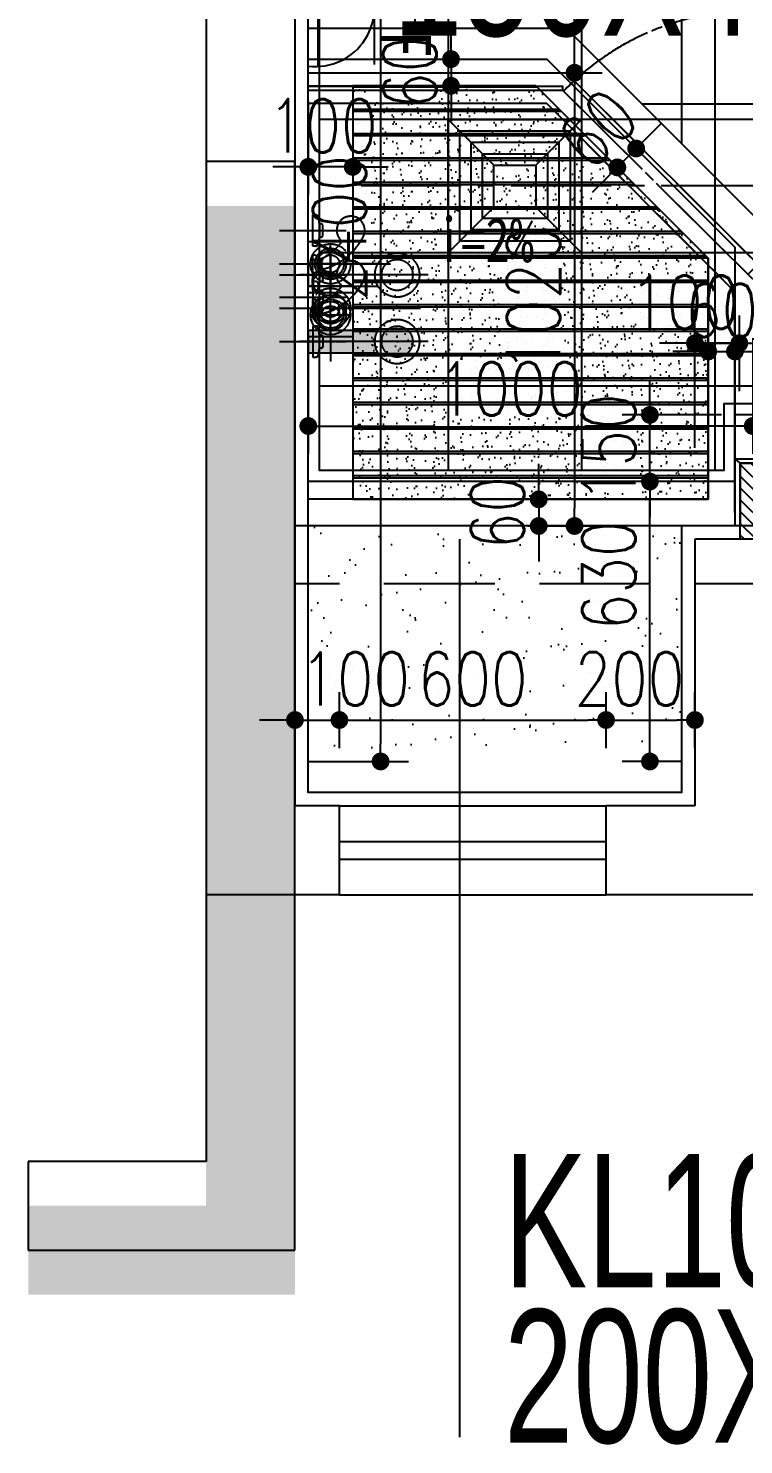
# Model space of a CAD drawing. Header units: inches. Extents: x -2597087 to 134135, y -662679 to 20000.
# Drawn here: x 3470 to 5080, y -17415 to -14227 of the extents above; entities that cross this region are included whole.
import ezdxf
from ezdxf.enums import TextEntityAlignment as Align

# ---------------------------------------------------------------- set-up
doc = ezdxf.new("R2010")
doc.units = ezdxf.units.IN
doc.header["$LTSCALE"] = 100
doc.header["$MEASUREMENT"] = 0
for name, pattern in [('$0$DASH', [0.35, 0.25, -0.1]), ('__DASH', [0.35, 0.25, -0.1]), ('CENTER', [50.8, 31.75, -6.35, 6.35, -6.35]), ('CENTER2', [1.125, 0.75, -0.125, 0.125, -0.125]), ('DASH', [0.35, 0.25, -0.1]), ('DASHDOT2', [12.7, 6.35, -3.175, 0, -3.175]), ('HIDDENX2', [0.75, 0.5, -0.25])]:
    doc.linetypes.add(name, pattern=pattern)
doc.layers.get('0').update_dxf_attribs({"linetype": 'CONTINUOUS'})
doc.layers.get('Defpoints').update_dxf_attribs({"linetype": 'CONTINUOUS'})
for name, color, linetype in [('-04给水图层', 142, 'CENTER'), ('00-梁编号', 2, 'CONTINUOUS'), ('00-梁虚线', 4, 'DASH'), ('_ARWALL-1', 7, 'CONTINUOUS'), ('EQUIP-动力', 3, 'CONTINUOUS'), ('fix', 8, 'CONTINUOUS'), ('floor', 8, 'CONTINUOUS'), ('IFC-NORM', 8, 'CONTINUOUS'), ('PUB_HATCH', 8, 'CONTINUOUS'), ('RC', 1, 'CONTINUOUS'), ('WALL', 7, 'CONTINUOUS'), ('wall-dim', 3, 'CONTINUOUS'), ('WC', 1, 'CONTINUOUS'), ('WINDOW', 4, 'CONTINUOUS'), ('天花开线', 4, 'CONTINUOUS')]:
    doc.layers.add(name, color=color, linetype=linetype)
doc.styles.get("Standard").update_dxf_attribs({"font": 'txt.shx', "width": 0.8, "bigfont": 'GBCBIG.shx'})
doc.styles.add('宋体', font='', dxfattribs={"width": 0.8})
doc.styles.add('繁黑体', font='simhei.ttf')
doc.styles.add('结构海文', font='haiwenrs2015.shx', dxfattribs={"width": 0.7, "bigfont": 'haiwenhz.shx'})
doc.styles.get('宋体').set_extended_font_data('SimSun')
doc.dimstyles.new('50', dxfattribs={"dimscale": 50, "dimtxt": 2.4, "dimasz": 0.8, "dimexe": 1.25, "dimexo": 0.6, "dimgap": 0.65, "dimtad": 1, "dimdec": 0, "dimdsep": 46, "dimtxsty": 'Standard', "dimblk1": 'DOT', "dimblk2": 'DOT', "dimsah": 1, "dimcen": 2.5, "dimclrd": 3, "dimclre": 3, "dimclrt": 3, "dimadec": 0, "dimazin": 0, "dimtfac": 1, "dimtdec": 0, "dimtix": 1, "dimtmove": 2, "dimatfit": 0, "dimldrblk": 'DOT', "dimfxl": 5, "dimfxlon": 1, "dimarcsym": 0})

# ---------------------------------------------------------------- blocks, each defined once
blk = doc.blocks.new('DFG44EWDSDFG')
at = {"layer": 'PUB_HATCH'}
blk.add_hatch(color=6, dxfattribs=at).paths.add_polyline_path([(4069.9, -14627.5), (3869.9, -14627.5), (3869.9, -16877.5), (3469.9, -16877.5), (3469.9, -17077.5), (4069.9, -17077.5)])
at = {"layer": '_ARWALL-1'}
for p, q in [((4069.9, -14527.5), (3869.9, -14527.5)), ((3869.9, -14527.5), (3869.9, -16777.5)), ((4069.9, -16977.5), (4069.9, -14527.5)), ((3869.9, -16777.5), (3469.9, -16777.5)), ((3469.9, -16777.5), (3469.9, -16977.5)), ((3469.9, -16977.5), (4069.9, -16977.5))]:
    blk.add_line(p, q, dxfattribs=at)
at = {"layer": 'WALL'}
for p, q in [((3869.9, -13377.5), (3869.9, -15477.5)), ((4069.9, -13477.5), (4069.9, -15377.5)), ((4069.9, -15377.5), (4069.9, -15577.5)), ((5069.9, -15377.5), (4969.9, -15377.5)), ((4969.9, -15377.5), (4969.9, -15577.5)), ((6069.9, -15377.5), (5069.9, -15377.5)), ((3869.9, -15477.5), (3869.9, -16177.5)), ((4069.9, -15577.5), (4069.9, -15977.5)), ((4969.9, -15577.5), (4969.9, -15977.5)), ((4169.9, -15977.5), (4069.9, -15977.5)), ((4169.9, -16177.5), (4169.9, -15977.5)), ((4969.9, -15977.5), (4769.9, -15977.5)), ((4769.9, -16177.5), (4769.9, -15977.5)), ((4169.9, -16177.5), (3869.9, -16177.5)), ((5169.9, -16177.5), (4769.9, -16177.5))]:
    blk.add_line(p, q, dxfattribs=at)
at = {"layer": 'WINDOW'}
for p, q in [((4939.9, -15347.5), (4069.9, -15347.5)), ((4169.9, -15977.5), (4769.9, -15977.5)), ((4169.9, -16057.5), (4769.9, -16057.5)), ((4169.9, -16097.5), (4769.9, -16097.5)), ((4169.9, -16177.5), (4769.9, -16177.5))]:
    blk.add_line(p, q, dxfattribs=at)
blk = doc.blocks.new('54254')
at = {"color": 1, "lineweight": -3}
for p, q in [((-2119688.1, -443344.6), (-2119688.1, -442744.6)), ((-2119673.1, -442744.6), (-2119688.1, -442744.6)), ((-2119673.1, -443344.6), (-2119673.1, -442744.6)), ((-2119673.1, -443344.6), (-2119673.1, -442842.3)), ((-2119673.1, -443324.6), (-2119673.1, -443344.6))]:
    blk.add_line(p, q, dxfattribs=at)
at = {"color": 1, "linetype": 'DASH', "lineweight": -3}
blk.add_line((-2119673.1, -443344.6), (-2120273.1, -443344.6), dxfattribs=at)
at = {"color": 1, "lineweight": -3}
for points in [[(-2119673.1, -442793.5), (-2119633.1, -442793.5), (-2119633.1, -443133.5), (-2119673.1, -443133.5)], [(-2119673.1, -442813.5), (-2119653.1, -442813.5), (-2119653.1, -443113.5), (-2119673.1, -443113.5)], [(-2119673.1, -443133.5), (-2119698.1, -443133.5), (-2119698.1, -443113.5), (-2119673.1, -443113.5)]]:
    blk.add_lwpolyline(points, dxfattribs=at)
at = {"color": 1, "linetype": 'DASH', "lineweight": -3}
blk.add_arc((-2119682.2, -443335.5), 591, 90.573, 180.8774, dxfattribs=at)
blk = doc.blocks.new('144')
at = {"layer": 'WALL', "lineweight": -3}
h = blk.add_hatch(dxfattribs=at)
h.set_pattern_fill('ANSI31', color=1, scale=150, style=0)
h.set_pattern_definition([(135, (1493599.496, -769812.702), (13.25825215, 13.25825215), [])])
h.paths.add_polyline_path([(1414452.4, -309067.8), (1414452.4, -309011.8), (1414281.5, -309011.8), (1414281.5, -309067.8)])
at = {"layer": 'fix', "color": 1, "linetype": 'ByBlock'}
for p, q in [((1414452.4, -309011.8), (1414461.4, -308999.8)), ((1414461.4, -309079.8), (1414452.4, -309067.8))]:
    blk.add_line(p, q, dxfattribs=at)
blk.add_lwpolyline([(1414311.5, -308999.8), (1414461.4, -308999.8), (1414461.4, -309079.8), (1414311.5, -309079.8)], dxfattribs=at)
at = {"layer": 'WALL', "color": 2, "linetype": 'ByBlock', "lineweight": -3}
blk.add_lwpolyline([(1414281.5, -309067.8), (1414452.4, -309067.8), (1414452.4, -309011.8), (1414281.5, -309011.8)], dxfattribs=at)
at = {"layer": 'WALL', "color": 1, "linetype": 'ByBlock'}
blk.add_lwpolyline([(1414311.5, -309011.8), (1414452.4, -309011.8), (1414452.4, -309067.8), (1414311.5, -309067.8)], dxfattribs=at)
blk = doc.blocks.new('_Dot')
at = {"color": 0, "linetype": 'ByBlock', "lineweight": -2}
blk.add_line((-0.5, 0), (-1, 0), dxfattribs=at)
at = {"color": 0, "linetype": 'ByBlock', "const_width": 0.5}
blk.add_lwpolyline([(-0.25, 0, 1), (0.25, 0, 1)], format="xyb", close=True, dxfattribs=at)
blk = doc.blocks.new('*D411')
at = {"layer": 'Defpoints', "color": 0, "transparency": 16777216}
for p in [(4564.2, -13507.5), (4699, -13507.5), (4564.2, -14327.5)]:
    blk.add_point(p, dxfattribs=at)
at = {"layer": 'WC', "color": 3, "lineweight": -2, "transparency": 16777216}
for p, q in [((4594.2, -13507.5), (4761.5, -13507.5)), ((4699, -14287.5), (4699, -13547.5)), ((4594.2, -14327.5), (4761.5, -14327.5))]:
    blk.add_line(p, q, dxfattribs=at)
at = {"layer": 'WC', "color": 3, "lineweight": -2, "transparency": 16777216, "xscale": 40, "yscale": 40, "zscale": 40}
for p, rotation in [((4699, -13507.5), 90), ((4699, -14327.5), 270)]:
    blk.add_blockref('_Dot', p, dxfattribs=dict(at, rotation=rotation))
at = {"layer": 'WC', "color": 3, "transparency": 16777216, "insert": (4606.5, -13917.5), "char_height": 120, "attachment_point": 5, "rotation": 90}
blk.add_mtext('820', dxfattribs=at)
blk = doc.blocks.new('*D412')
at = {"layer": 'Defpoints', "color": 0, "transparency": 16777216}
for p in [(4564.2, -14327.5), (4564.2, -15347.5), (4699, -15347.5)]:
    blk.add_point(p, dxfattribs=at)
at = {"layer": 'WC', "color": 3, "lineweight": -2, "transparency": 16777216}
for p, q in [((4594.2, -14327.5), (4761.5, -14327.5)), ((4699, -14367.5), (4699, -15307.5)), ((4594.2, -15347.5), (4761.5, -15347.5))]:
    blk.add_line(p, q, dxfattribs=at)
at = {"layer": 'WC', "color": 3, "lineweight": -2, "transparency": 16777216, "xscale": 40, "yscale": 40, "zscale": 40}
for p, rotation in [((4699, -14327.5), 90), ((4699, -15347.5), 270)]:
    blk.add_blockref('_Dot', p, dxfattribs=dict(at, rotation=rotation))
at = {"layer": 'WC', "color": 3, "transparency": 16777216, "insert": (4606.5, -14837.5), "char_height": 120, "attachment_point": 5, "rotation": 90}
blk.add_mtext('1020', dxfattribs=at)
blk = doc.blocks.new('*D413')
at = {"layer": 'Defpoints', "color": 0, "transparency": 16777216}
for p in [(4099.9, -14894.6), (5099.9, -14894.6), (4099.9, -15122.5)]:
    blk.add_point(p, dxfattribs=at)
at = {"layer": 'WC', "color": 3, "lineweight": -2, "transparency": 16777216}
for p, q in [((4099.9, -14924.6), (4099.9, -15185)), ((5099.9, -14924.6), (5099.9, -15185)), ((4139.9, -15122.5), (4385.2, -15122.5)), ((5059.9, -15122.5), (4722.2, -15122.5))]:
    blk.add_line(p, q, dxfattribs=at)
at = {"layer": 'WC', "color": 3, "lineweight": -2, "transparency": 16777216, "xscale": 40, "yscale": 40, "zscale": 40, "rotation": 180}
blk.add_blockref('_Dot', (4099.9, -15122.5), dxfattribs=at)
at = {"layer": 'WC', "color": 3, "lineweight": -2, "transparency": 16777216, "xscale": 40, "yscale": 40, "zscale": 40}
blk.add_blockref('_Dot', (5099.9, -15122.5), dxfattribs=at)
at = {"layer": 'WC', "color": 3, "transparency": 16777216, "insert": (4553.7, -15039.1), "char_height": 120, "attachment_point": 5}
blk.add_mtext('1000', dxfattribs=at)
blk = doc.blocks.new('DFGDFGHGH')
at = {"color": 251, "linetype": 'DASHDOT2', "ltscale": 0.1}
for p, q in [((-75, 75), (-75, -75)), ((0, 75), (0, -250)), ((75, 75), (75, -75))]:
    blk.add_line(p, q, dxfattribs=at)
at = {"color": 0, "linetype": 'HIDDENX2'}
blk.add_line((20, 0), (-20, 0), dxfattribs=at)
for points in [[(-62.5, -15, 0.079432), (-43.4, -12), (-43.4, -12, 0.324118), (-40, -7.2), (-40, 0), (-110, 0), (-110, -7.2, 0.324118), (-106.6, -12), (-106.6, -12, 0.079432), (-87.5, -15)], [(-10.9, -16.8, -0.147614), (-50.8, -65.6), (-50.8, -65.6, 2.100491), (-61.1, -113.6), (-61.1, -113.6, 0.229579), (14.1, -14.2)], [(62.5, -15, -0.079432), (43.4, -12), (43.4, -12, -0.324118), (40, -7.2), (40, 0), (110, 0), (110, -7.2, -0.324118), (106.6, -12), (106.6, -12, -0.079432), (87.5, -15)]]:
    blk.add_lwpolyline(points, format="xyb", dxfattribs=at)
for points in [[(-90, -18), (-90, -15), (-60, -15), (-60, -18, -0.414214), (-65, -23), (-85, -23, -0.414214)], [(90, -18), (90, -15), (60, -15), (60, -18, 0.414214), (65, -23), (85, -23, 0.414214)]]:
    blk.add_lwpolyline(points, format="xyb", close=True, dxfattribs=at)
blk.add_arc((0, 0), 20, 180, 0, dxfattribs=at)
blk = doc.blocks.new('DL')
at = {"color": 8}
for p, q in [((0, 45), (0, -45)), ((45, 0), (-45, 0))]:
    blk.add_line(p, q, dxfattribs=at)
at = {"color": 1}
blk.add_lwpolyline([(-50, 50), (50, 50), (50, -50), (-50, -50)], close=True, dxfattribs=at)
at = {"color": 8}
for radius in [45, 35, 30, 20]:
    blk.add_circle((0, 0), radius, dxfattribs=at)
blk = doc.blocks.new('A$C70034CA9')
at = {"color": 1}
for p, q in [((-47.2, 47.2), (-150, 150)), ((47.2, 47.2), (150, 150)), ((-47.2, -47.2), (-150, -150)), ((47.2, -47.2), (150, -150))]:
    blk.add_line(p, q, dxfattribs=at)
for points in [[(-150, -150), (150, -150), (150, 150), (-150, 150)], [(-124.3, -124.3), (124.3, -124.3), (124.3, 124.3), (-124.3, 124.3)], [(-98.6, -98.6), (98.6, -98.6), (98.6, 98.6), (-98.6, 98.6)], [(-72.9, -72.9), (72.9, -72.9), (72.9, 72.9), (-72.9, 72.9)], [(-47.2, -47.2), (47.2, -47.2), (47.2, 47.2), (-47.2, 47.2)]]:
    blk.add_lwpolyline(points, close=True, dxfattribs=at)
blk = doc.blocks.new('A$C698E6D63')
at = {"rotation": 90}
blk.add_blockref('A$C70034CA9', (240, 190), dxfattribs=at)
blk = doc.blocks.new('DREGFDS34DFDFDFFDDFDF')
at = {"layer": 'EQUIP-动力', "color": 8, "linetype": '__DASH', "ltscale": 10}
for p, q in [((32119.2, -14327.5), (32699.6, -14327.5)), ((32699.6, -14327.5), (33159.2, -14787.1)), ((32119.2, -14357.4), (32691.5, -14357.5)), ((32691.5, -14367.5), (32119.2, -14367.4)), ((33119.2, -14791.8), (32693.6, -14368.9)), ((32655.8, -14396.8), (32119.2, -14396.8, 0)), ((32655.8, -14396.8), (33079.2, -14820.2)), ((32054.2, -14682.5), (32204.2, -14682.5)), ((32169.2, -14802.5), (32169.2, -14712.5)), ((32054.2, -14757.5), (32379.2, -14757.5)), ((32124.2, -14757.5), (32214.2, -14757.5)), ((32129.2, -14777.5), (32129.2, -14737.5)), ((33079.2, -15317.4), (33079.2, -14820.2)), ((32054.2, -14832.5), (32204.2, -14832.5))]:
    blk.add_line(p, q, dxfattribs=at)
for points in [[(32144.2, -14695, -0.079432), (32141.1, -14714), (32141.1, -14714, -0.324118), (32136.4, -14717.5), (32129.2, -14717.5), (32129.2, -14647.5), (32136.4, -14647.5, -0.324118), (32141.1, -14650.9), (32141.1, -14650.9, -0.079432), (32144.2, -14670)], [(32146, -14746.6, 0.147614), (32194.8, -14706.6), (32194.8, -14706.6, -2.100491), (32242.8, -14696.4), (32242.8, -14696.4, -0.229579), (32143.4, -14771.5)], [(32144.2, -14820, 0.079432), (32141.1, -14800.9), (32141.1, -14800.9, 0.324118), (32136.4, -14797.5), (32129.2, -14797.5), (32129.2, -14867.5), (32136.4, -14867.5, 0.324118), (32141.1, -14864), (32141.1, -14864, 0.079432), (32144.2, -14845)]]:
    blk.add_lwpolyline(points, format="xyb", dxfattribs=at)
for points in [[(32147.2, -14667.5), (32144.2, -14667.5), (32144.2, -14697.5), (32147.2, -14697.5, 0.414214), (32152.2, -14692.5), (32152.2, -14672.5, 0.414214)], [(32147.2, -14847.5), (32144.2, -14847.5), (32144.2, -14817.5), (32147.2, -14817.5, -0.414214), (32152.2, -14822.5), (32152.2, -14842.5, -0.414214)]]:
    blk.add_lwpolyline(points, format="xyb", close=True, dxfattribs=at)
blk.add_lwpolyline([(32219.2, -14807.5), (32119.2, -14807.5), (32119.2, -14707.5), (32219.2, -14707.5)], close=True, dxfattribs=at)
for radius in [45, 35, 30, 20]:
    blk.add_circle((32169.2, -14757.5), radius, dxfattribs=at)
for centre, radius, start, end in [((33119.1, -14779), 591, 45.7526, 136.057), ((32129.2, -14757.5), 20, 270, 90)]:
    blk.add_arc(centre, radius, start, end, dxfattribs=at)
blk = doc.blocks.new('A$C13D5077C')
at = {"layer": 'EQUIP-动力', "color": 7}
for points in [[(0, 262.5), (0, 135.5)], [(-127, 135.5), (127, 135.5)], [(-132.1, 8.5), (131.5, 8.5)]]:
    blk.add_lwpolyline(points, dxfattribs=at)
blk.add_lwpolyline([(130.5, -13.1, 1.142122), (-130.9, -14.4)], format="xyb", dxfattribs=at)
blk = doc.blocks.new('A$C415A6ACF')
at = {"layer": 'EQUIP-动力', "color": 2}
blk.add_blockref('A$C13D5077C', (84.4, 14.5), dxfattribs=at)
at = {"layer": 'EQUIP-动力', "style": '宋体', "width": 0.8}
blk.add_text('F', height=115.1, rotation=0.0003, dxfattribs=at).set_placement((165.7, 220.2), align=Align.MIDDLE_CENTER)
blk = doc.blocks.new('h54h5h56j56')
at = {"layer": '-04给水图层', "color": 8, "linetype": '$0$DASH', "ltscale": 5}
for p, q in [((27505.1, 10346.3), (28085.5, 10346.3)), ((28085.5, 10346.3), (28545.1, 9886.7)), ((27505.1, 10316.3), (28077.4, 10316.3)), ((28077.4, 10306.3), (27505.1, 10306.3)), ((28077.4, 10316.3), (28077.4, 10306.3)), ((28505.1, 9881.9), (28079.5, 10304.9)), ((28041.8, 10276.9), (27505.1, 10276.9, 0)), ((28041.8, 10276.9), (28465.1, 9853.5)), ((27515.1, 9856.3), (27515.1, 9926.3)), ((27515.1, 9926.3), (27522.3, 9926.3)), ((27527.1, 9922.8), (27527.1, 9922.8)), ((27440.1, 9891.3), (27590.1, 9891.3)), ((27533.1, 9906.3), (27530.1, 9906.3)), ((27530.1, 9906.3), (27530.1, 9876.3)), ((27538.1, 9881.3), (27538.1, 9901.3)), ((27505.1, 9766.3), (27505.1, 9866.3)), ((27505.1, 9866.3), (27605.1, 9866.3)), ((27522.3, 9856.3), (27515.1, 9856.3)), ((27527.1, 9859.7), (27527.1, 9859.7)), ((27530.1, 9876.3), (27533.1, 9876.3)), ((27555.1, 9771.3), (27555.1, 9861.3)), ((27580.7, 9867.1), (27580.7, 9867.1)), ((27605.1, 9866.3), (27605.1, 9766.3)), ((27628.7, 9877.3), (27628.7, 9877.3)), ((28465.1, 9356.3), (28465.1, 9853.5)), ((27515.1, 9796.3), (27515.1, 9836.3)), ((27440.1, 9816.3), (27765.1, 9816.3)), ((27510.1, 9816.3), (27600.1, 9816.3)), ((27605.1, 9766.3), (27505.1, 9766.3)), ((27522.3, 9776.3), (27515.1, 9776.3)), ((27515.1, 9776.3), (27515.1, 9706.3)), ((27527.1, 9772.8), (27527.1, 9772.8)), ((27530.1, 9726.3), (27530.1, 9756.3)), ((27530.1, 9756.3), (27533.1, 9756.3)), ((27440.1, 9741.3), (27590.1, 9741.3)), ((27533.1, 9726.3), (27530.1, 9726.3)), ((27538.1, 9751.3), (27538.1, 9731.3)), ((27515.1, 9706.3), (27522.3, 9706.3)), ((27527.1, 9709.7), (27527.1, 9709.7))]:
    blk.add_line(p, q, dxfattribs=at)
for radius in [45, 35, 30, 20]:
    blk.add_circle((27555.1, 9816.3), radius, dxfattribs=at)
for centre, radius, start, end in [((28505.1, 9894.8), 591, 45.7526, 136.057), ((27522.3, 9921.3), 5, 18.1663, 90), ((27469, 9903.8), 61.1, 0, 18.1663), ((27600.6, 9891.7), 31.6, 332.9535, 231.1209), ((27533.1, 9901.3), 5, 0, 90), ((27522.3, 9861.3), 5, 270, 341.8337), ((27469, 9878.8), 61.1, 341.8337, 0), ((27501.5, 9942.3), 142.8, 281.2341, 332.9535), ((27490.1, 9928), 109.2, 292.515, 326.1031), ((27533.1, 9881.3), 5, 270, 0), ((27515.1, 9816.3), 20, 270, 90), ((27522.3, 9771.3), 5, 18.1663, 90), ((27469, 9753.8), 61.1, 0, 18.1663), ((27533.1, 9751.3), 5, 0, 90), ((27469, 9728.8), 61.1, 341.8337, 0), ((27533.1, 9731.3), 5, 270, 0), ((27522.3, 9711.3), 5, 270, 341.8337)]:
    blk.add_arc(centre, radius, start, end, dxfattribs=at)
blk = doc.blocks.new('冷热水')
h = blk.add_hatch(color=8)
h.dxf.hatch_style = 1
h.paths.add_polyline_path([(150, -40, -0.414214), (185, -75), (115, -75, -0.414214)])
h.paths.add_polyline_path([(185, -75, -0.414214), (150, -110, -0.414214), (115, -75)])
h.paths.add_polyline_path([(0, -50), (0, -75), (-50, -75), (-50, -50)])
h.paths.add_polyline_path([(0, -75), (0, -100), (-50, -100), (-50, -75)])
h.paths.add_polyline_path([(100, -75, 0.131652), (106.7, -100), (0, -100), (0, -75)])
h.paths.add_polyline_path([(106.7, -50, 0.131652), (100, -75), (0, -75), (0, -50)])
at = {"color": 1}
for p, q in [((0, 120), (0, 30)), ((220, 75), (-70, 75)), ((0, -30), (0, -120)), ((220, -75), (-70, -75))]:
    blk.add_line(p, q, dxfattribs=at)
at = {"color": 3}
for points in [[(106.7, 100), (-50, 100), (-50, 50), (106.7, 50)], [(106.7, -50), (-50, -50), (-50, -100), (106.7, -100)]]:
    blk.add_lwpolyline(points, dxfattribs=at)
for centre, radius in [((150, 75), 50), ((150, 75), 35), ((150, -75), 50), ((150, -75), 35)]:
    blk.add_circle(centre, radius, dxfattribs=at)
blk = doc.blocks.new('*D543')
at = {"layer": 'Defpoints', "color": 0, "transparency": 16777216}
for p in [(4099.9, -14360.8), (4199.9, -14360.8, 0), (4099.9, -14539.3)]:
    blk.add_point(p, dxfattribs=at)
at = {"layer": 'floor', "color": 3, "lineweight": -2, "transparency": 16777216}
for p, q in [((4099.9, -14390.8), (4099.9, -14601.8)), ((4199.9, -14390.8), (4199.9, -14601.8)), ((4059.9, -14539.3), (4019.9, -14539.3)), ((4199.9, -14539.3), (4099.9, -14539.3)), ((4239.9, -14539.3), (4279.9, -14539.3))]:
    blk.add_line(p, q, dxfattribs=at)
at = {"layer": 'floor', "color": 3, "lineweight": -2, "transparency": 16777216, "xscale": 40, "yscale": 40, "zscale": 40}
blk.add_blockref('_Dot', (4099.9, -14539.3), dxfattribs=at)
at = {"layer": 'floor', "color": 3, "lineweight": -2, "transparency": 16777216, "xscale": 40, "yscale": 40, "zscale": 40, "rotation": 180}
blk.add_blockref('_Dot', (4199.9, -14539.3), dxfattribs=at)
at = {"layer": 'floor', "color": 3, "transparency": 16777216, "insert": (4132.3, -14446.8), "char_height": 120, "attachment_point": 5}
blk.add_mtext('100', dxfattribs=at)
blk = doc.blocks.new('*D622')
at = {"layer": 'Defpoints', "color": 0, "transparency": 16777216}
for p in [(4069.9, -13477.5), (4069.9, -15877.5), (4262.6, -15877.5)]:
    blk.add_point(p, dxfattribs=at)
at = {"layer": 'wall-dim', "color": 3, "lineweight": -2, "transparency": 16777216}
for p, q in [((4099.9, -13477.5), (4325.1, -13477.5)), ((4262.6, -13517.5), (4262.6, -15837.5)), ((4099.9, -15877.5), (4325.1, -15877.5))]:
    blk.add_line(p, q, dxfattribs=at)
at = {"layer": 'wall-dim', "color": 3, "lineweight": -2, "transparency": 16777216, "xscale": 40, "yscale": 40, "zscale": 40}
for p, rotation in [((4262.6, -13477.5), 90), ((4262.6, -15877.5), 270)]:
    blk.add_blockref('_Dot', p, dxfattribs=dict(at, rotation=rotation))
at = {"layer": 'wall-dim', "color": 3, "transparency": 16777216, "insert": (4170.1, -14677.5), "char_height": 120, "attachment_point": 5, "rotation": 90}
blk.add_mtext('2400', dxfattribs=at)
blk = doc.blocks.new('*D623')
at = {"layer": 'Defpoints', "color": 0, "transparency": 16777216}
for p in [(4169.9, -15784.2), (4069.9, -15877.5), (4169.9, -15877.5)]:
    blk.add_point(p, dxfattribs=at)
at = {"layer": 'wall-dim', "color": 3, "lineweight": -2, "transparency": 16777216}
for p, q in [((4069.9, -15847.5), (4069.9, -15721.7)), ((4169.9, -15847.5), (4169.9, -15721.7)), ((4029.9, -15784.2), (3989.9, -15784.2)), ((4069.9, -15784.2), (4169.9, -15784.2)), ((4209.9, -15784.2), (4249.9, -15784.2))]:
    blk.add_line(p, q, dxfattribs=at)
at = {"layer": 'wall-dim', "color": 3, "lineweight": -2, "transparency": 16777216, "xscale": 40, "yscale": 40, "zscale": 40}
blk.add_blockref('_Dot', (4069.9, -15784.2), dxfattribs=at)
at = {"layer": 'wall-dim', "color": 3, "lineweight": -2, "transparency": 16777216, "xscale": 40, "yscale": 40, "zscale": 40, "rotation": 180}
blk.add_blockref('_Dot', (4169.9, -15784.2), dxfattribs=at)
at = {"layer": 'wall-dim', "color": 3, "transparency": 16777216, "insert": (4205.4, -15691.7), "char_height": 120, "attachment_point": 5}
blk.add_mtext('100', dxfattribs=at)
blk = doc.blocks.new('*D624')
at = {"layer": 'Defpoints', "color": 0, "transparency": 16777216}
for p in [(4769.9, -15784.2), (4169.9, -15877.5), (4769.9, -15877.5)]:
    blk.add_point(p, dxfattribs=at)
at = {"layer": 'wall-dim', "color": 3, "lineweight": -2, "transparency": 16777216}
for p, q in [((4169.9, -15847.5), (4169.9, -15721.7)), ((4769.9, -15847.5), (4769.9, -15721.7)), ((4209.9, -15784.2), (4729.9, -15784.2))]:
    blk.add_line(p, q, dxfattribs=at)
at = {"layer": 'wall-dim', "color": 3, "lineweight": -2, "transparency": 16777216, "xscale": 40, "yscale": 40, "zscale": 40, "rotation": 180}
blk.add_blockref('_Dot', (4169.9, -15784.2), dxfattribs=at)
at = {"layer": 'wall-dim', "color": 3, "lineweight": -2, "transparency": 16777216, "xscale": 40, "yscale": 40, "zscale": 40}
blk.add_blockref('_Dot', (4769.9, -15784.2), dxfattribs=at)
at = {"layer": 'wall-dim', "color": 3, "transparency": 16777216, "insert": (4469.9, -15691.7), "char_height": 120, "attachment_point": 5}
blk.add_mtext('600', dxfattribs=at)
blk = doc.blocks.new('*D625')
at = {"layer": 'Defpoints', "color": 0, "transparency": 16777216}
for p in [(4969.9, -15784.2), (4769.9, -15877.5), (4969.9, -15877.5)]:
    blk.add_point(p, dxfattribs=at)
at = {"layer": 'wall-dim', "color": 3, "lineweight": -2, "transparency": 16777216}
for p, q in [((4769.9, -15847.5), (4769.9, -15721.7)), ((4969.9, -15847.5), (4969.9, -15721.7)), ((4809.9, -15784.2), (4929.9, -15784.2))]:
    blk.add_line(p, q, dxfattribs=at)
at = {"layer": 'wall-dim', "color": 3, "lineweight": -2, "transparency": 16777216, "xscale": 40, "yscale": 40, "zscale": 40, "rotation": 180}
blk.add_blockref('_Dot', (4769.9, -15784.2), dxfattribs=at)
at = {"layer": 'wall-dim', "color": 3, "lineweight": -2, "transparency": 16777216, "xscale": 40, "yscale": 40, "zscale": 40}
blk.add_blockref('_Dot', (4969.9, -15784.2), dxfattribs=at)
at = {"layer": 'wall-dim', "color": 3, "transparency": 16777216, "insert": (4822.7, -15691.7), "char_height": 120, "attachment_point": 5}
blk.add_mtext('200', dxfattribs=at)
blk = doc.blocks.new('*D626')
at = {"layer": 'Defpoints', "color": 0, "transparency": 16777216}
for p in [(4868.6, -15247.5), (4969.9, -15247.5), (4969.9, -15877.5)]:
    blk.add_point(p, dxfattribs=at)
at = {"layer": 'wall-dim', "color": 3, "lineweight": -2, "transparency": 16777216}
for p, q in [((4939.9, -15247.5), (4806.1, -15247.5)), ((4868.6, -15837.5), (4868.6, -15287.5)), ((4939.9, -15877.5), (4806.1, -15877.5))]:
    blk.add_line(p, q, dxfattribs=at)
at = {"layer": 'wall-dim', "color": 3, "lineweight": -2, "transparency": 16777216, "xscale": 40, "yscale": 40, "zscale": 40}
for p, rotation in [((4868.6, -15247.5), 90), ((4868.6, -15877.5), 270)]:
    blk.add_blockref('_Dot', p, dxfattribs=dict(at, rotation=rotation))
at = {"layer": 'wall-dim', "color": 3, "transparency": 16777216, "insert": (4776.1, -15458.7), "char_height": 120, "attachment_point": 5, "rotation": 90}
blk.add_mtext('630', dxfattribs=at)
blk = doc.blocks.new('*D627')
at = {"layer": 'Defpoints', "color": 0, "transparency": 16777216}
for p in [(5069.9, -14936.2), (5069.9, -15073.8, 0), (4969.9, -15201.9)]:
    blk.add_point(p, dxfattribs=at)
at = {"layer": 'wall-dim', "color": 3, "lineweight": -2, "transparency": 16777216}
for p, q in [((4969.9, -15171.9), (4969.9, -14873.7)), ((5069.9, -15043.8), (5069.9, -14873.7)), ((4929.9, -14936.2), (4889.9, -14936.2)), ((4969.9, -14936.2), (5069.9, -14936.2)), ((5109.9, -14936.2), (5149.9, -14936.2))]:
    blk.add_line(p, q, dxfattribs=at)
at = {"layer": 'wall-dim', "color": 3, "lineweight": -2, "transparency": 16777216, "xscale": 40, "yscale": 40, "zscale": 40}
blk.add_blockref('_Dot', (4969.9, -14936.2), dxfattribs=at)
at = {"layer": 'wall-dim', "color": 3, "lineweight": -2, "transparency": 16777216, "xscale": 40, "yscale": 40, "zscale": 40, "rotation": 180}
blk.add_blockref('_Dot', (5069.9, -14936.2), dxfattribs=at)
at = {"layer": 'wall-dim', "color": 3, "transparency": 16777216, "insert": (4946.5, -14843.7), "char_height": 120, "attachment_point": 5}
blk.add_mtext('100', dxfattribs=at)
blk = doc.blocks.new('*D628')
at = {"layer": 'Defpoints', "color": 0, "transparency": 16777216}
for p in [(4868.6, -15097.5), (5059.9, -15097.5, 0), (4969.9, -15247.5)]:
    blk.add_point(p, dxfattribs=at)
at = {"layer": 'wall-dim', "color": 3, "lineweight": -2, "transparency": 16777216}
for p, q in [((4868.6, -15057.5), (4868.6, -15017.5)), ((5029.9, -15097.5), (4806.1, -15097.5)), ((4868.6, -15247.5), (4868.6, -15097.5)), ((4939.9, -15247.5), (4806.1, -15247.5)), ((4868.6, -15287.5), (4868.6, -15327.5))]:
    blk.add_line(p, q, dxfattribs=at)
at = {"layer": 'wall-dim', "color": 3, "lineweight": -2, "transparency": 16777216, "xscale": 40, "yscale": 40, "zscale": 40}
for p, rotation in [((4868.6, -15097.5), 270), ((4868.6, -15247.5), 90)]:
    blk.add_blockref('_Dot', p, dxfattribs=dict(at, rotation=rotation))
at = {"layer": 'wall-dim', "color": 3, "transparency": 16777216, "insert": (4776.1, -15172.5), "char_height": 120, "attachment_point": 5, "rotation": 90}
blk.add_mtext('150', dxfattribs=at)
blk = doc.blocks.new('*D629')
at = {"layer": 'Defpoints', "color": 0, "transparency": 16777216}
for p in [(5129.9, -14936.2), (5069.9, -15073.8, 0), (5129.9, -15106.5)]:
    blk.add_point(p, dxfattribs=at)
at = {"layer": 'wall-dim', "color": 3, "lineweight": -2, "transparency": 16777216}
for p, q in [((5069.9, -15043.8), (5069.9, -14873.7)), ((5129.9, -15076.5), (5129.9, -14873.7)), ((5029.9, -14936.2), (4989.9, -14936.2)), ((5069.9, -14936.2), (5129.9, -14936.2)), ((5169.9, -14936.2), (5209.9, -14936.2))]:
    blk.add_line(p, q, dxfattribs=at)
at = {"layer": 'wall-dim', "color": 3, "lineweight": -2, "transparency": 16777216, "xscale": 40, "yscale": 40, "zscale": 40}
blk.add_blockref('_Dot', (5069.9, -14936.2), dxfattribs=at)
at = {"layer": 'wall-dim', "color": 3, "lineweight": -2, "transparency": 16777216, "xscale": 40, "yscale": 40, "zscale": 40, "rotation": 180}
blk.add_blockref('_Dot', (5129.9, -14936.2), dxfattribs=at)
at = {"layer": 'wall-dim', "color": 3, "transparency": 16777216, "insert": (5194.1, -14843.7), "char_height": 120, "attachment_point": 5}
blk.add_mtext('60', dxfattribs=at)
blk = doc.blocks.new('*D766')
at = {"layer": 'Defpoints', "color": 0, "transparency": 16777216}
for p in [(4404, -14296.8, 0), (4404, -14356.8, 0), (4421.1, -14356.8)]:
    blk.add_point(p, dxfattribs=at)
at = {"layer": 'floor', "color": 3, "lineweight": -2, "transparency": 16777216}
for p, q in [((4421.1, -14256.8), (4421.1, -14216.8)), ((4421.1, -14296.8), (4483.6, -14296.8)), ((4421.1, -14296.8), (4421.1, -14356.8)), ((4421.1, -14356.8), (4483.6, -14356.8)), ((4421.1, -14396.8), (4421.1, -14436.8))]:
    blk.add_line(p, q, dxfattribs=at)
at = {"layer": 'floor', "color": 3, "lineweight": -2, "transparency": 16777216, "xscale": 40, "yscale": 40, "zscale": 40}
for p, rotation in [((4421.1, -14296.8), 270), ((4421.1, -14356.8), 90)]:
    blk.add_blockref('_Dot', p, dxfattribs=dict(at, rotation=rotation))
at = {"layer": 'floor', "color": 3, "transparency": 16777216, "insert": (4328.6, -14326.8), "char_height": 120, "attachment_point": 5, "rotation": 90}
blk.add_mtext('60', dxfattribs=at)
blk = doc.blocks.new('*D767')
at = {"layer": 'Defpoints', "color": 0, "transparency": 16777216}
for p in [(4999.9, -14941.6, 0), (5059.9, -14941.6, 0), (5059.9, -14954.7)]:
    blk.add_point(p, dxfattribs=at)
at = {"layer": 'floor', "color": 3, "lineweight": -2, "transparency": 16777216}
for p, q in [((4959.9, -14954.7), (4919.9, -14954.7)), ((4999.9, -14954.7), (4999.9, -15017.2)), ((4999.9, -14954.7), (5059.9, -14954.7)), ((5059.9, -14954.7), (5059.9, -15017.2)), ((5099.9, -14954.7), (5139.9, -14954.7))]:
    blk.add_line(p, q, dxfattribs=at)
at = {"layer": 'floor', "color": 3, "lineweight": -2, "transparency": 16777216, "xscale": 40, "yscale": 40, "zscale": 40}
blk.add_blockref('_Dot', (4999.9, -14954.7), dxfattribs=at)
at = {"layer": 'floor', "color": 3, "lineweight": -2, "transparency": 16777216, "xscale": 40, "yscale": 40, "zscale": 40, "rotation": 180}
blk.add_blockref('_Dot', (5059.9, -14954.7), dxfattribs=at)
at = {"layer": 'floor', "color": 3, "transparency": 16777216, "insert": (5029.9, -14862.2), "char_height": 120, "attachment_point": 5}
blk.add_mtext('60', dxfattribs=at)
blk = doc.blocks.new('*D768')
at = {"layer": 'Defpoints', "color": 0, "transparency": 16777216}
for p in [(4837.7, -14498), (4842.2, -14502.5, 0), (4799.7, -14544.9, 0)]:
    blk.add_point(p, dxfattribs=at)
at = {"layer": 'floor', "color": 3, "lineweight": -2, "transparency": 16777216}
for p, q in [((4837.7, -14498), (4793.5, -14453.8)), ((4866, -14469.7), (4894.3, -14441.4)), ((4795.3, -14540.4), (4751.1, -14496.2)), ((4795.3, -14540.4), (4837.7, -14498)), ((4767, -14568.7), (4738.7, -14597))]:
    blk.add_line(p, q, dxfattribs=at)
at = {"layer": 'floor', "color": 3, "lineweight": -2, "transparency": 16777216, "xscale": 40, "yscale": 40, "zscale": 40}
for p, rotation in [((4837.7, -14498), 225.0000000000154), ((4795.3, -14540.4), 45.00000000001535)]:
    blk.add_blockref('_Dot', p, dxfattribs=dict(at, rotation=rotation))
at = {"layer": 'floor', "color": 3, "transparency": 16777216, "insert": (4751.1, -14453.8), "char_height": 120, "attachment_point": 5, "rotation": 45}
blk.add_mtext('60', dxfattribs=at)
blk = doc.blocks.new('GTDEHD')
at = {"layer": '00-梁编号', "color": 8}
blk.add_line((100880.9, -23881.4), (100880.9, -25902), dxfattribs=at)
at = {"layer": '00-梁虚线', "color": 8, "ltscale": 10}
blk.add_line((101660.8, -23981.4), (100510.8, -23981.4), dxfattribs=at)
at = {"layer": '00-梁编号', "color": 8, "style": '结构海文', "width": 0.7}
for s, p in [('150X450', (100731.2, -22748.1)), ('KL10(1)', (100980.9, -25564.8)), ('200X750', (100980.9, -25914.8))]:
    blk.add_text(s, height=300, rotation=360, dxfattribs=at).set_placement(p)
blk = doc.blocks.new('*D1114')
at = {"layer": 'Defpoints', "color": 0, "transparency": 16777216}
for p in [(4642.6, -15287.5), (4618.5, -15347.5), (4642.6, -15347.5)]:
    blk.add_point(p, dxfattribs=at)
at = {"layer": 'floor', "color": 3, "lineweight": -2, "transparency": 16777216}
for p, q in [((4618.5, -15247.5), (4618.5, -15207.5)), ((4618.5, -15287.5), (4556, -15287.5)), ((4618.5, -15287.5), (4618.5, -15347.5)), ((4618.5, -15347.5), (4556, -15347.5)), ((4618.5, -15387.5), (4618.5, -15427.5))]:
    blk.add_line(p, q, dxfattribs=at)
at = {"layer": 'floor', "color": 3, "lineweight": -2, "transparency": 16777216, "xscale": 40, "yscale": 40, "zscale": 40}
for p, rotation in [((4618.5, -15287.5), 270), ((4618.5, -15347.5), 90)]:
    blk.add_blockref('_Dot', p, dxfattribs=dict(at, rotation=rotation))
at = {"layer": 'floor', "color": 3, "transparency": 16777216, "insert": (4526, -15317.5), "char_height": 120, "attachment_point": 5, "rotation": 90}
blk.add_mtext('60', dxfattribs=at)

msp = doc.modelspace()

# ---------------------------------------------------------------- hatches: boundary and pattern name
at = {"layer": 'floor'}
h = msp.add_hatch(dxfattribs=at)
h.set_pattern_fill('_USER', color=256, scale=300, double=1, pattern_type=0)
h.set_pattern_definition([(0, (5839.92, -13797.45), (0, 300), []), (90, (5839.92, -13797.45), (-300, 2e-14), [])])
h.paths.add_polyline_path([(5140.205, -15087.452), (5139.918, -15087.452), (5139.918, -15347.452), (5939.915, -15347.452), (5939.915, -14687.452), (6039.915, -14687.452), (6039.915, -13532.452), (5202.915, -13532.452), (5199.915, -13519.452), (5199.915, -13507.452), (4099.915, -13507.452), (4099.915, -14227.45), (4680.298, -14227.45), (5139.918, -14687.069)])
h = msp.add_hatch(dxfattribs=at)
h.set_pattern_fill('AR-SAND,_O', color=256, scale=22, angle=90)
h.set_pattern_definition([(127.5, (0, 0), (-42.39012, -1.385854), [0, -33.44, 0, -37.4, 0, -35.75]), (97.5, (0, 0), (-62.08721, 38.93509), [0, -18.04, 0, -30.14, 0, -11.55]), (57.5, (0, -27.06), (-0.1245, 68.51112), [0, -11, 0, -39.6, 0, -51.7]), (47.5, (0, -27.06), (-19.30886, 66.13479), [0, -5.5, 0, -25.96, 0, -29.7])])
h.paths.add_polyline_path([(4199.915, -14356.843), (4199.915, -15287.452), (4999.918, -15287.452), (4999.918, -14745.059), (4611.702, -14356.843)])
h = msp.add_hatch(dxfattribs=at)
h.set_pattern_fill('_USER', color=256, scale=55, pattern_type=0)
h.set_pattern_definition([(0, (5059.92, -14744.06), (0, 55), [])])
h.paths.add_polyline_path([(4199.915, -14356.843), (4199.915, -15287.452), (4999.918, -15287.452), (4999.918, -14745.059), (4611.702, -14356.843)])
h = msp.add_hatch(dxfattribs=at)
h.set_pattern_fill('_USER', color=256, scale=55, pattern_type=0)
h.set_pattern_definition([(0, (5059.92, -14739.06), (0, 55), [])])
h.paths.add_polyline_path([(4199.915, -14356.843), (4199.915, -15287.452), (4999.918, -15287.452), (4999.918, -14745.059), (4611.702, -14356.843)])
h = msp.add_hatch(dxfattribs=at)
h.set_pattern_fill('AR-SAND', color=256, scale=66)
h.paths.add_polyline_path([(4939.915, -15347.452), (4099.915, -15347.452), (4099.915, -15847.452), (4939.915, -15847.452)])
at = {"layer": 'RC'}
h = msp.add_hatch(dxfattribs=at)
h.set_pattern_fill('_USER', color=8, scale=300, angle=90, style=0, double=1, pattern_type=0)
h.set_pattern_definition([(90, (5914.92, -13532.45), (-300, 2e-14), []), (180, (5914.92, -13532.45), (-4e-14, -300), [])])
h.paths.add_polyline_path([(6014.915, -13532.452), (6014.915, -14672.452), (5914.915, -14672.452), (5914.915, -15222.45), (5164.918, -15222.391), (5164.918, -15072.452), (5034.918, -15072.452), (5034.918, -15222.452), (4124.915, -15222.452), (4124.915, -13532.452)])

# ---------------------------------------------------------------- linework, layer by layer
at = {"layer": 'fix'}
for points in [[(6029.915, -13477.452), (6029.915, -13507.452), (6039.915, -13507.452), (6039.915, -14697.452), (5939.915, -14697.452), (5939.915, -15347.452), (4939.915, -15347.452), (4939.915, -15947.452), (4099.915, -15947.452), (4099.915, -13507.452), (5229.915, -13507.452), (5229.915, -13477.452)], [(4939.915, -15347.452), (4099.915, -15347.452)]]:
    msp.add_lwpolyline(points, dxfattribs=at)
at = {"layer": 'floor', "color": 1}
for p, q in [((4199.915, -14356.843), (4199.915, -15187.452, 0)), ((4998.918, -14744.059), (4199.915, -14744.059, 0))]:
    msp.add_line(p, q, dxfattribs=at)
msp.add_lwpolyline([(4099.915, -14227.45), (4680.298, -14227.45), (5139.918, -14687.069), (5139.918, -15247.452)], dxfattribs=at)
at = {"layer": 'floor', "color": 1, "elevation": 0}
for points in [[(4099.915, -14296.843), (4636.554, -14296.843), (5059.918, -14720.207), (5059.918, -15247.452)], [(4099.915, -14356.843), (4611.702, -14356.843), (4999.918, -14745.059), (4999.918, -15287.452), (4099.915, -15287.452)]]:
    msp.add_lwpolyline(points, dxfattribs=at)
at = {"layer": 'floor'}
msp.add_lwpolyline([(4199.915, -14356.843), (4199.915, -15287.452), (4999.918, -15287.452), (4999.918, -14745.059), (4611.702, -14356.843)], close=True, dxfattribs=at)
at = {"layer": 'floor', "color": 1, "elevation": 0}
msp.add_lwpolyline([(4643.734, -14771.745, 0, 0, 0), (4341.605, -14771.745, 38.503, 0, 0), (4199.915, -14772.148, 0, 0, 0)], format="xyseb", dxfattribs=at)
at = {"layer": 'floor'}
msp.add_lwpolyline([(4939.915, -15347.452), (4099.915, -15347.452)], dxfattribs=at)
at = {"layer": 'RC', "color": 8}
for points in [[(6039.915, -13507.452), (6039.915, -14697.452), (5939.915, -14697.452), (5939.915, -15247.452), (5139.918, -15247.389), (5139.918, -15097.452), (5059.918, -15097.452), (5059.918, -15247.452), (4099.915, -15247.452), (4099.915, -13507.452)], [(6014.915, -13532.452), (6014.915, -14672.452), (5914.915, -14672.452), (5914.915, -15222.45), (5164.918, -15222.391), (5164.918, -15072.452), (5034.918, -15072.452), (5034.918, -15222.452), (4124.915, -15222.452), (4124.915, -13532.452)]]:
    msp.add_lwpolyline(points, close=True, dxfattribs=at)
at = {"layer": 'WC', "color": 1}
for p, q in [((4099.915, -14327.45), (4680.298, -14327.45)), ((4680.298, -14327.45), (5139.918, -14787.069)), ((4636.554, -14396.843), (4099.915, -14396.843, 0)), ((4636.554, -14396.843), (5059.918, -14820.207)), ((5059.918, -15317.439), (5059.918, -14820.207))]:
    msp.add_line(p, q, dxfattribs=at)
at = {"layer": 'WC', "color": 1, "linetype": 'ByBlock'}
msp.add_lwpolyline([(4099.915, -14357.45), (4672.194, -14357.454), (4672.194, -14367.454), (4099.915, -14367.45)], dxfattribs=at)
at = {"layer": '天花开线', "linetype": 'CENTER2', "ltscale": 3}
msp.add_line((5794.223, -14581.848), (4200.101, -14581.848), dxfattribs=at)

# ---------------------------------------------------------------- block references
at = {"layer": '-04给水图层'}
msp.add_blockref('h54h5h56j56', (-23405.213, -24673.725), dxfattribs=at)
at = {"layer": '-04给水图层', "linetype": 'ByBlock'}
msp.add_blockref('冷热水', (4149.915, -14857.452), dxfattribs=at)
msp.add_blockref('DFG44EWDSDFG', (0, 0))
at = {"layer": '00-梁虚线'}
msp.add_blockref('GTDEHD', (-96440.852, 8503.907), dxfattribs=at)
at = {"layer": 'EQUIP-动力', "color": 2}
msp.add_blockref('DREGFDS34DFDFDFFDDFDF', (-28019.272, 0), dxfattribs=at)
at = {"layer": 'EQUIP-动力', "color": 2, "rotation": 269.9999999999936}
msp.add_blockref('A$C415A6ACF', (4098.479, -14097.37), dxfattribs=at)
at = {"layer": 'IFC-NORM', "rotation": 180}
msp.add_blockref('DL', (4149.915, -14872.148, 0), dxfattribs=at)
at = {"layer": 'RC', "xscale": -1}
msp.add_blockref('A$C698E6D63', (4804.909, -14772.454), dxfattribs=at)
at = {"layer": 'WALL', "color": 1, "linetype": 'ByBlock', "xscale": -1, "rotation": 270}
msp.add_blockref('144', (314139.747, -1429658.88, 0), dxfattribs=at)
at = {"layer": 'WC', "rotation": 315.1795436699609}
msp.add_blockref('54254', (1821132.642, -1194450.098), dxfattribs=at)
at = {"layer": 'WC', "extrusion": (0, 0, -1), "zscale": -1, "rotation": 270}
msp.add_blockref('DFGDFGHGH', (-4109.915, -14857.452), dxfattribs=at)

# ---------------------------------------------------------------- texts
at = {"layer": 'floor', "color": 1, "style": '繁黑体', "width": 0.8}
msp.add_text('i=2%%% ', height=100.2674, rotation=359.950458, dxfattribs=at).set_placement((4525.92, -14703.474, 0), align=Align.MIDDLE_CENTER)

# ---------------------------------------------------------------- dimensions: what is measured, and where the dimension line sits
at = {"layer": 'floor'}
for base, p1, p2, picture, middle in [((4421.077, -14356.843), (4404.02, -14296.843, 0), (4404.02, -14356.843, 0), '*D766', (4328.577, -14326.843)), ((4618.523, -15347.452), (4642.615, -15287.452), (4642.615, -15347.452), '*D1114', (4526.023, -15317.452))]:
    dim = msp.add_linear_dim(base=base, p1=p1, p2=p2, angle=90, dimstyle='50', dxfattribs=at)
    dim.commit()
    dim.dimension.update_dxf_attribs({"geometry": picture, "text_midpoint": middle})
dim = msp.add_aligned_dim(p1=(4799.738, -14544.88, 0), p2=(4842.164, -14502.453, 0), distance=6.293, dimstyle='50', dxfattribs=at)
dim.commit()
dim.dimension.update_dxf_attribs({"geometry": '*D768', "text_midpoint": (4751.094, -14453.809)})
dim = msp.add_linear_dim(base=(4099.915, -14539.337), p1=(4199.915, -14360.849, 0), p2=(4099.915, -14360.849), dimstyle='50', override={"dimarcsym": 2}, dxfattribs=at)
dim.commit()
dim.dimension.update_dxf_attribs({"geometry": '*D543', "text_midpoint": (4132.259, -14446.837), "dimtype": 160})
dim = msp.add_linear_dim(base=(5059.918, -14954.684), p1=(4999.918, -14941.64, 0), p2=(5059.918, -14941.64, 0), dimstyle='50', dxfattribs=at)
dim.commit()
dim.dimension.update_dxf_attribs({"geometry": '*D767', "text_midpoint": (5029.918, -14862.184)})
at = {"layer": 'wall-dim'}
for base, p1, p2, picture, middle in [((4262.608, -15877.452), (4069.915, -13477.452), (4069.915, -15877.452), '*D622', (4170.108, -14677.452)), ((4868.55, -15097.452), (4969.915, -15247.452), (5059.918, -15097.452, 0), '*D628', (4776.05, -15172.452))]:
    dim = msp.add_linear_dim(base=base, p1=p1, p2=p2, angle=90, dimstyle='50', override={"dimarcsym": 2}, dxfattribs=at)
    dim.commit()
    dim.dimension.update_dxf_attribs({"geometry": picture, "text_midpoint": middle})
for base, p1, p2, picture, middle in [((5069.918, -14936.182), (4969.915, -15201.896), (5069.918, -15073.756, 0), '*D627', (4946.48, -14843.682)), ((5129.918, -14936.182), (5069.918, -15073.756, 0), (5129.918, -15106.452), '*D629', (5194.106, -14843.682)), ((4169.915, -15784.19), (4069.915, -15877.452), (4169.915, -15877.452), '*D623', (4205.389, -15691.69)), ((4969.915, -15784.19), (4769.915, -15877.452), (4969.915, -15877.452), '*D625', (4822.729, -15691.69))]:
    dim = msp.add_linear_dim(base=base, p1=p1, p2=p2, dimstyle='50', override={"dimarcsym": 2}, dxfattribs=at)
    dim.commit()
    dim.dimension.update_dxf_attribs({"geometry": picture, "text_midpoint": middle, "dimtype": 160})
dim = msp.add_linear_dim(base=(4868.55, -15247.452), p1=(4969.915, -15877.452), p2=(4969.915, -15247.452), angle=90, dimstyle='50', override={"dimarcsym": 2}, dxfattribs=at)
dim.commit()
dim.dimension.update_dxf_attribs({"geometry": '*D626', "text_midpoint": (4776.05, -15458.66), "dimtype": 160})
dim = msp.add_linear_dim(base=(4769.915, -15784.19), p1=(4169.915, -15877.452), p2=(4769.915, -15877.452), dimstyle='50', override={"dimarcsym": 2}, dxfattribs=at)
dim.commit()
dim.dimension.update_dxf_attribs({"geometry": '*D624', "text_midpoint": (4469.915, -15691.69)})
at = {"layer": 'WC'}
for base, p2, picture, middle in [((4699.04, -13507.452), (4564.179, -13507.452), '*D411', (4606.54, -13917.451)), ((4699.04, -15347.452), (4564.179, -15347.452), '*D412', (4606.54, -14837.451))]:
    dim = msp.add_linear_dim(base=base, p1=(4564.179, -14327.45), p2=p2, angle=90, dimstyle='50', dxfattribs=at)
    dim.commit()
    dim.dimension.update_dxf_attribs({"geometry": picture, "text_midpoint": middle})
dim = msp.add_linear_dim(base=(4099.915, -15122.507), p1=(5099.915, -14894.619), p2=(4099.915, -14894.619), dimstyle='50', dxfattribs=at)
dim.commit()
dim.dimension.update_dxf_attribs({"geometry": '*D413', "text_midpoint": (4553.698, -15039.114), "dimtype": 160})

doc.saveas('drawing.dxf')
